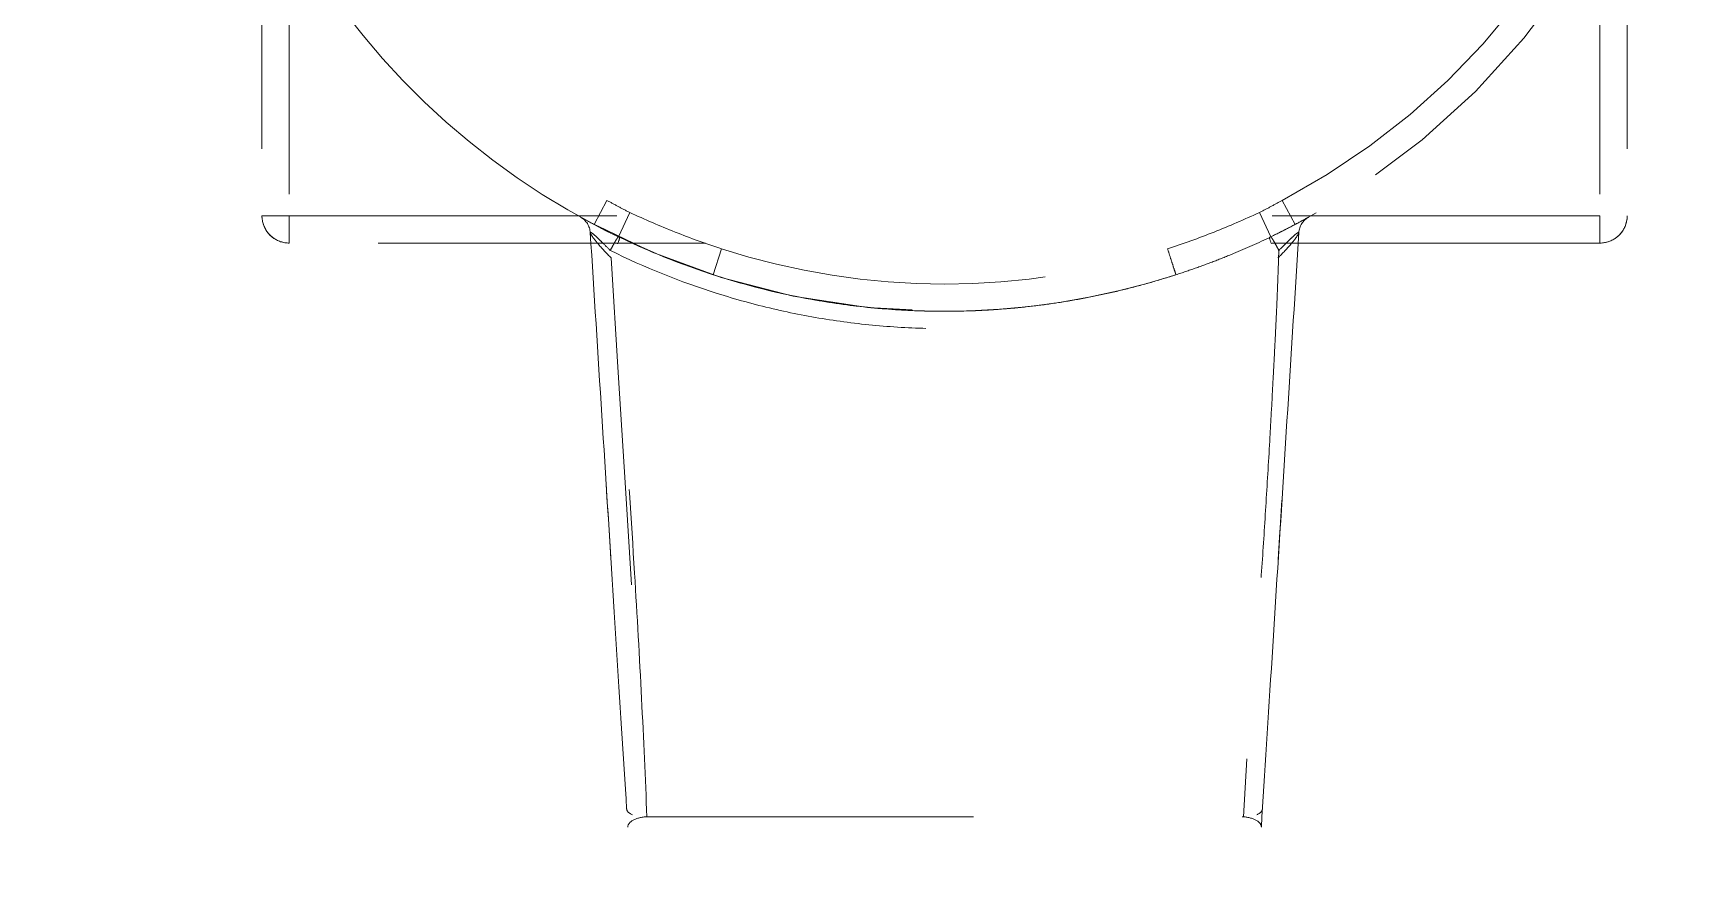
# Model space of a CAD drawing. Extents: x -3450 to 27857, y -1288 to 11880.
# Drawn here: x 1061.26 to 1068.27, y 1139.28 to 1142.81 of the extents above; entities that cross this region are included whole.
import ezdxf

# ---------------------------------------------------------------- set-up
doc = ezdxf.new("R2010")
doc.units = 0
doc.linetypes.add('188K-SM-03-F20-MECH-EQ-Y2257103$0$XFM7Q20PCW-200K$0$ACAD_ISO03W100', pattern=[30, 12, -18])
doc.layers.add('188K-SM-03-F20-MECH-EQ-Y2257103$0$XFM7Q20PCW-200K$0$PCW EQ (FUTURE)', color=252, linetype='188K-SM-03-F20-MECH-EQ-Y2257103$0$XFM7Q20PCW-200K$0$ACAD_ISO03W100', lineweight=9)

# ---------------------------------------------------------------- blocks, each defined once
blk = doc.blocks.new('188K-SM-03-F20-MECH-EQ-Y2257103$0$XFM7Q20PCW-200K$0$漢唐美光 8NHV4A-10FDA-NC150-M - 漢唐美光 8NHV4A-10FDA-NC150-M-V1107-CUB_L40')
for p, q in [((-551.149, -99.491), (-551.149, -113.944)), ((-501.149, -99.491), (-501.149, -113.944)), ((-550.149, -101.148), (-550.149, -113.944)), ((-502.149, -101.148), (-502.149, -113.944)), ((-538.985, -114.264), (-538.518, -113.38)), ((-513.78, -113.38), (-513.313, -114.264)), ((-550.149, -113.944), (-551.149, -113.944)), ((-550.149, -113.944), (-537.399, -113.944)), ((-550.149, -113.944), (-550.149, -114.944)), ((-537.677, -113.823), (-538.097, -114.72)), ((-502.149, -113.944), (-514.899, -113.944)), ((-514.621, -113.823), (-514.201, -114.72)), ((-502.149, -113.944), (-502.149, -114.944)), ((-417.537, -114.094), (-502.149, -114.094)), ((-534.899, -114.944), (-550.149, -114.944)), ((-534.315, -115.154), (-534.623, -116.105)), ((-502.149, -114.944), (-517.399, -114.944)), ((-515.204, -135.959), (-515.074, -133.843)), ((-537.094, -135.959), (-515.204, -135.959)), ((-518.155, -182.691), (-515.204, -135.959)), ((-534.799, -183.072), (-537.75, -136.34)), ((-517.499, -183.072), (-514.548, -136.34))]:
    blk.add_line(p, q)
at = {"flags": 128}
for points in [[(-538.985, -114.264), (-539.947, -113.731), (-540.888, -113.16), (-541.804, -112.552), (-542.696, -111.908), (-543.561, -111.229), (-544.398, -110.516), (-545.206, -109.77), (-545.984, -108.992), (-546.73, -108.183), (-547.443, -107.346), (-548.122, -106.48), (-548.765, -105.588), (-549.373, -104.671), (-549.943, -103.731), (-550.476, -102.768), (-550.969, -101.785), (-551.423, -100.783), (-551.836, -99.764), (-552.208, -98.729), (-552.538, -97.68), (-552.827, -96.618), (-553.072, -95.546), (-553.275, -94.465), (-553.434, -93.377), (-553.549, -92.283), (-553.621, -91.185), (-553.649, -90.086), (-553.632, -88.986), (-553.629, -88.9)], [(-498.669, -88.9), (-498.649, -90), (-498.673, -91.099), (-498.742, -92.197), (-498.854, -93.291), (-499.009, -94.38), (-499.208, -95.462), (-499.451, -96.535), (-499.736, -97.597), (-500.063, -98.647), (-500.432, -99.684), (-500.842, -100.704), (-501.292, -101.708), (-501.783, -102.692), (-502.312, -103.656), (-502.879, -104.599), (-503.484, -105.517), (-504.125, -106.411), (-504.801, -107.279), (-505.511, -108.119), (-506.255, -108.929), (-507.03, -109.71), (-507.836, -110.459), (-508.671, -111.175), (-509.534, -111.857), (-510.423, -112.503), (-511.338, -113.114), (-512.276, -113.688), (-513.237, -114.224), (-513.313, -114.264)], [(-550.149, -114.944), (-550.189, -114.943), (-550.229, -114.94), (-550.269, -114.936), (-550.308, -114.931), (-550.348, -114.924), (-550.387, -114.915), (-550.425, -114.905), (-550.464, -114.893), (-550.501, -114.879), (-550.538, -114.865), (-550.575, -114.848), (-550.611, -114.831), (-550.646, -114.811), (-550.68, -114.791), (-550.714, -114.769), (-550.746, -114.746), (-550.778, -114.721), (-550.808, -114.695), (-550.838, -114.668), (-550.866, -114.64), (-550.894, -114.611), (-550.92, -114.581), (-550.945, -114.549), (-550.968, -114.517), (-550.99, -114.484), (-551.011, -114.45), (-551.031, -114.415), (-551.049, -114.379), (-551.066, -114.343), (-551.081, -114.306), (-551.095, -114.268), (-551.107, -114.23), (-551.118, -114.192), (-551.127, -114.153), (-551.134, -114.114), (-551.14, -114.074), (-551.145, -114.034), (-551.148, -113.994), (-551.149, -113.954), (-551.149, -113.944)], [(-538.985, -114.264), (-539.348, -114.069), (-539.484, -113.994)], [(-512.814, -113.994), (-512.95, -114.069), (-513.313, -114.264)], [(-501.149, -113.944), (-501.15, -113.984), (-501.152, -114.024), (-501.156, -114.063), (-501.162, -114.103), (-501.169, -114.142), (-501.178, -114.181), (-501.188, -114.22), (-501.2, -114.258), (-501.213, -114.296), (-501.228, -114.333), (-501.244, -114.37), (-501.262, -114.405), (-501.281, -114.44), (-501.302, -114.475), (-501.324, -114.508), (-501.347, -114.541), (-501.371, -114.572), (-501.397, -114.603), (-501.424, -114.633), (-501.452, -114.661), (-501.482, -114.688), (-501.512, -114.714), (-501.543, -114.739), (-501.576, -114.763), (-501.609, -114.785), (-501.643, -114.806), (-501.678, -114.826), (-501.713, -114.844), (-501.75, -114.86), (-501.787, -114.876), (-501.824, -114.889), (-501.862, -114.902), (-501.901, -114.912), (-501.94, -114.921), (-501.979, -114.929), (-502.019, -114.935), (-502.058, -114.939), (-502.098, -114.942), (-502.138, -114.944), (-502.149, -114.944)], [(-538.985, -114.264), (-538.55, -114.495), (-538.097, -114.72)], [(-538.097, -114.72), (-536.383, -115.469), (-534.623, -116.104)], [(-514.201, -114.72), (-513.749, -114.495), (-513.313, -114.264)], [(-538.357, -115.489), (-538.098, -119.689), (-537.837, -123.913), (-537.58, -128.084), (-537.33, -132.125), (-537.094, -135.959)], [(-517.675, -116.105), (-518.728, -116.423), (-519.793, -116.699), (-520.868, -116.932), (-521.951, -117.121), (-523.041, -117.267), (-524.136, -117.37), (-525.235, -117.428), (-526.335, -117.443), (-527.434, -117.414), (-528.532, -117.34), (-529.625, -117.223), (-530.713, -117.062), (-531.794, -116.858), (-532.866, -116.611), (-533.927, -116.321), (-534.623, -116.105)]]:
    blk.add_lwpolyline(points, dxfattribs=at)
blk.add_circle((-526.149, -89.944), 379.979)
for centre, radius, start, end in [((-526.149, -89.944), 26.5, 177.82483, 242.17517), ((-526.149, -89.944), 26.5, 297.82483, 2.17517), ((-526.149, -89.944), 117.511, 180, 0), ((-526.149, -89.944), 116.611, 180, 0), ((-526.149, -89.944), 27.5, 180, 0), ((-550.149, -113.944), 1, 180, 270), ((-539.823, -114.606), 0.7, 3.61273, 60.99387), ((-512.475, -114.606), 0.7, 119.00613, 176.38727), ((-502.149, -113.944), 1, 270, 0), ((-526.149, -89.944), 26.5, 252.05241, 287.94759)]:
    blk.add_arc(centre, radius, start, end)
for centre, major_axis, ratio, start_param, end_param in [((-538.357, -115.364), (0.303, 0.631), 0.07832, 5.416955, 6.283185), ((-513.941, -115.364), (-0.303, 0.631), 0.07832, 0, 0.866231), ((-537.094, -135.622), (0.699, 0.044), 0.481025, 3.141593, 3.91181), ((-537.051, -136.296), (0.699, 0.044), 0.481025, 1.540435, 3.141593), ((-515.247, -136.296), (-0.699, 0.044), 0.481025, 3.141593, 4.74275), ((-515.204, -135.622), (-0.699, 0.044), 0.481025, 2.371375, 3.141593)]:
    blk.add_ellipse(centre, major_axis=major_axis, ratio=ratio, start_param=start_param, end_param=end_param)
for points in [[(-537.677, -113.823), (-537.821, -113.756), (-538.101, -113.608), (-538.378, -113.454), (-538.518, -113.38)], [(-513.78, -113.38), (-513.92, -113.454), (-514.197, -113.608), (-514.477, -113.756), (-514.621, -113.823)], [(-539.484, -113.994), (-539.484, -113.994), (-539.326, -114.081), (-538.778, -114.374), (-538.296, -114.617), (-538.054, -114.733)], [(-534.315, -115.154), (-534.889, -114.968), (-536.024, -114.558), (-537.13, -114.079), (-537.677, -113.823)], [(-514.621, -113.823), (-515.168, -114.079), (-516.274, -114.558), (-517.409, -114.968), (-517.983, -115.154)], [(-514.244, -114.733), (-514.002, -114.617), (-513.52, -114.373), (-512.971, -114.081), (-512.814, -113.994), (-512.814, -113.994)], [(-538.39, -115.217), (-538.36, -115.156), (-538.296, -115.033), (-538.205, -114.87), (-538.134, -114.758), (-538.106, -114.726), (-538.097, -114.72)], [(-514.201, -114.72), (-514.192, -114.726), (-514.164, -114.758), (-514.093, -114.87), (-514.002, -115.033), (-513.938, -115.156), (-513.908, -115.217)], [(-517.983, -115.154), (-517.947, -115.266), (-517.868, -115.508), (-517.759, -115.847), (-517.688, -116.065), (-517.675, -116.105), (-517.675, -116.105)], [(-534.623, -116.105), (-533.257, -116.548), (-530.456, -117.218), (-526.149, -117.556), (-521.842, -117.218), (-519.041, -116.548), (-517.675, -116.105)]]:
    blk.add_open_spline(points, degree=3)
for points, knots in [([(-538.39, -115.217), (-538.488, -115.118), (-538.647, -114.958), (-538.855, -114.756), (-538.997, -114.627), (-539.098, -114.549), (-539.126, -114.547), (-539.125, -114.562)], [0, 0, 0, 0, 0.333333, 0.5, 0.666667, 0.833333, 1, 1, 1, 1]), ([(-537.792, -135.666), (-537.913, -133.756), (-538.168, -129.709), (-538.622, -122.522), (-538.946, -117.4), (-539.125, -114.562)], [-1, -1, -1, -1, -0.7, -0.4, 0, 0, 0, 0]), ([(-539.125, -114.562), (-538.986, -116.765), (-538.702, -121.262), (-538.323, -127.252), (-538.005, -132.295), (-537.833, -135.025), (-537.75, -136.34)], [-1, -1, -1, -1, -0.7, -0.4, -0.2, 0, 0, 0, 0]), ([(-539.125, -114.562), (-539.123, -114.588), (-539.063, -114.694), (-538.8, -115.031), (-538.525, -115.327), (-538.357, -115.489)], [0, 0, 0, 0, 0.25, 0.5, 1, 1, 1, 1]), ([(-538.054, -114.733), (-536.835, -115.318), (-534.91, -116.072), (-532.256, -116.783), (-530.244, -117.163), (-528.211, -117.392), (-526.148, -117.469), (-524.089, -117.392), (-521.377, -117.087), (-518.024, -116.324), (-515.478, -115.326), (-514.244, -114.733)], [-1, -1, -1, -1, -0.833333, -0.75, -0.666667, -0.583333, -0.5, -0.416667, -0.333333, -0.166667, 0, 0, 0, 0]), ([(-517.675, -116.104), (-517.438, -116.028), (-516.965, -115.868), (-516.263, -115.609), (-515.335, -115.239), (-514.652, -114.935), (-514.201, -114.72)], [0, 0, 0, 0, 0.2, 0.4, 0.6, 1, 1, 1, 1]), ([(-514.548, -136.34), (-514.424, -134.368), (-514.16, -130.194), (-513.786, -124.266), (-513.454, -119.007), (-513.266, -116.031), (-513.173, -114.562)], [-1, -1, -1, -1, -0.7, -0.4, -0.2, 0, 0, 0, 0]), ([(-513.173, -114.562), (-513.308, -116.69), (-513.583, -121.047), (-514.041, -128.309), (-514.345, -133.119), (-514.506, -135.666)], [-1, -1, -1, -1, -0.7, -0.4, 0, 0, 0, 0]), ([(-513.941, -115.489), (-513.773, -115.327), (-513.498, -115.031), (-513.235, -114.694), (-513.175, -114.588), (-513.173, -114.562)], [0, 0, 0, 0, 0.5, 0.75, 1, 1, 1, 1]), ([(-513.173, -114.562), (-513.172, -114.547), (-513.2, -114.549), (-513.301, -114.626), (-513.442, -114.755), (-513.651, -114.958), (-513.811, -115.119), (-513.908, -115.217)], [0, 0, 0, 0, 0.166667, 0.333333, 0.5, 0.666667, 1, 1, 1, 1]), ([(-538.39, -115.217), (-537.142, -115.833), (-535.166, -116.627), (-532.436, -117.379), (-530.367, -117.78), (-528.273, -118.023), (-526.148, -118.104), (-524.028, -118.022), (-521.234, -117.698), (-517.786, -116.891), (-515.171, -115.84), (-513.908, -115.217)], [-1, -1, -1, -1, -0.833333, -0.75, -0.666667, -0.583333, -0.5, -0.416667, -0.333333, -0.166667, 0, 0, 0, 0]), ([(-537.051, -135.959), (-537.105, -134.566), (-537.236, -131.664), (-537.516, -126.678), (-537.789, -122.613), (-538.013, -119.639), (-538.164, -117.661), (-538.296, -116.189), (-538.39, -115.217)], [0, 0, 0, 0, 0.222222, 0.444444, 0.722222, 0.791667, 0.861111, 1, 1, 1, 1]), ([(-513.908, -115.217), (-513.918, -115.562), (-513.937, -116.092), (-513.965, -116.828), (-513.989, -117.392), (-514.016, -117.976), (-514.046, -118.579), (-514.078, -119.188), (-514.12, -119.995), (-514.173, -120.994), (-514.263, -122.597), (-514.382, -124.595), (-514.537, -126.972), (-514.811, -130.871), (-515.056, -133.856), (-515.247, -135.959)], [0, 0, 0, 0, 0.055556, 0.083333, 0.111111, 0.138889, 0.166667, 0.194444, 0.222222, 0.277778, 0.333333, 0.444444, 0.555556, 0.666667, 1, 1, 1, 1]), ([(-517.675, -116.105), (-517.977, -116.203), (-518.584, -116.388), (-519.507, -116.635), (-520.439, -116.85), (-521.381, -117.033), (-522.328, -117.182), (-523.281, -117.299), (-524.24, -117.383), (-525.522, -117.45), (-527.13, -117.449), (-529.355, -117.291), (-531.857, -116.895), (-533.708, -116.402), (-534.623, -116.105)], [0, 0, 0, 0, 0.055556, 0.111111, 0.166667, 0.222222, 0.277778, 0.333333, 0.388889, 0.444444, 0.555556, 0.666667, 0.833333, 1, 1, 1, 1])]:
    blk.add_open_spline(points, degree=3, knots=knots)
blk = doc.blocks.new('188K-SM-03-F20-MECH-EQ-Y2257103')
at = {"layer": '188K-SM-03-F20-MECH-EQ-Y2257103$0$XFM7Q20PCW-200K$0$PCW EQ (FUTURE)', "xscale": 0.1147234346767911, "yscale": 0.1147234346767911, "zscale": 0.1147234346767911}
blk.add_blockref('188K-SM-03-F20-MECH-EQ-Y2257103$0$XFM7Q20PCW-200K$0$漢唐美光 8NHV4A-10FDA-NC150-M - 漢唐美光 8NHV4A-10FDA-NC150-M-V1107-CUB_L40', (1125.4519, 1155.1151), dxfattribs=at)

msp = doc.modelspace()

# ---------------------------------------------------------------- block references
msp.add_blockref('188K-SM-03-F20-MECH-EQ-Y2257103', (0, 0))

doc.saveas('drawing.dxf')
